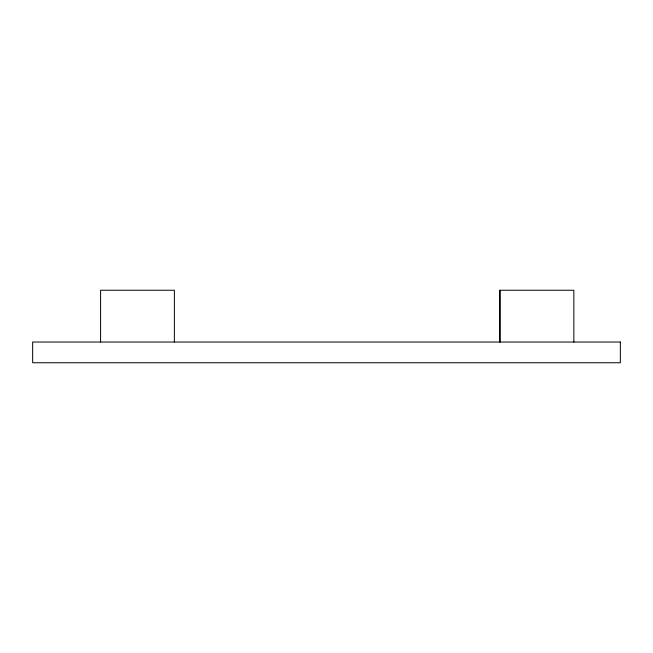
<?xml version="1.0" encoding="UTF-8"?>
<svg xmlns="http://www.w3.org/2000/svg" width="653" height="653" viewBox="0 0 653 653"><rect width="100%" height="100%" fill="white"/><g stroke="black" fill="none" stroke-linecap="round" stroke-linejoin="round"><path stroke-width="0.98" d="M573.848 342.033L573.848 290.25L499.765 290.25L499.765 342.033M500.059 290.25L500.059 342.033M174.375 342.033L174.375 290.25L100.586 290.25L100.586 342.033M620.35 342.033L32.65 342.033L32.65 362.75L620.35 362.75L620.35 342.033"/></g></svg>
